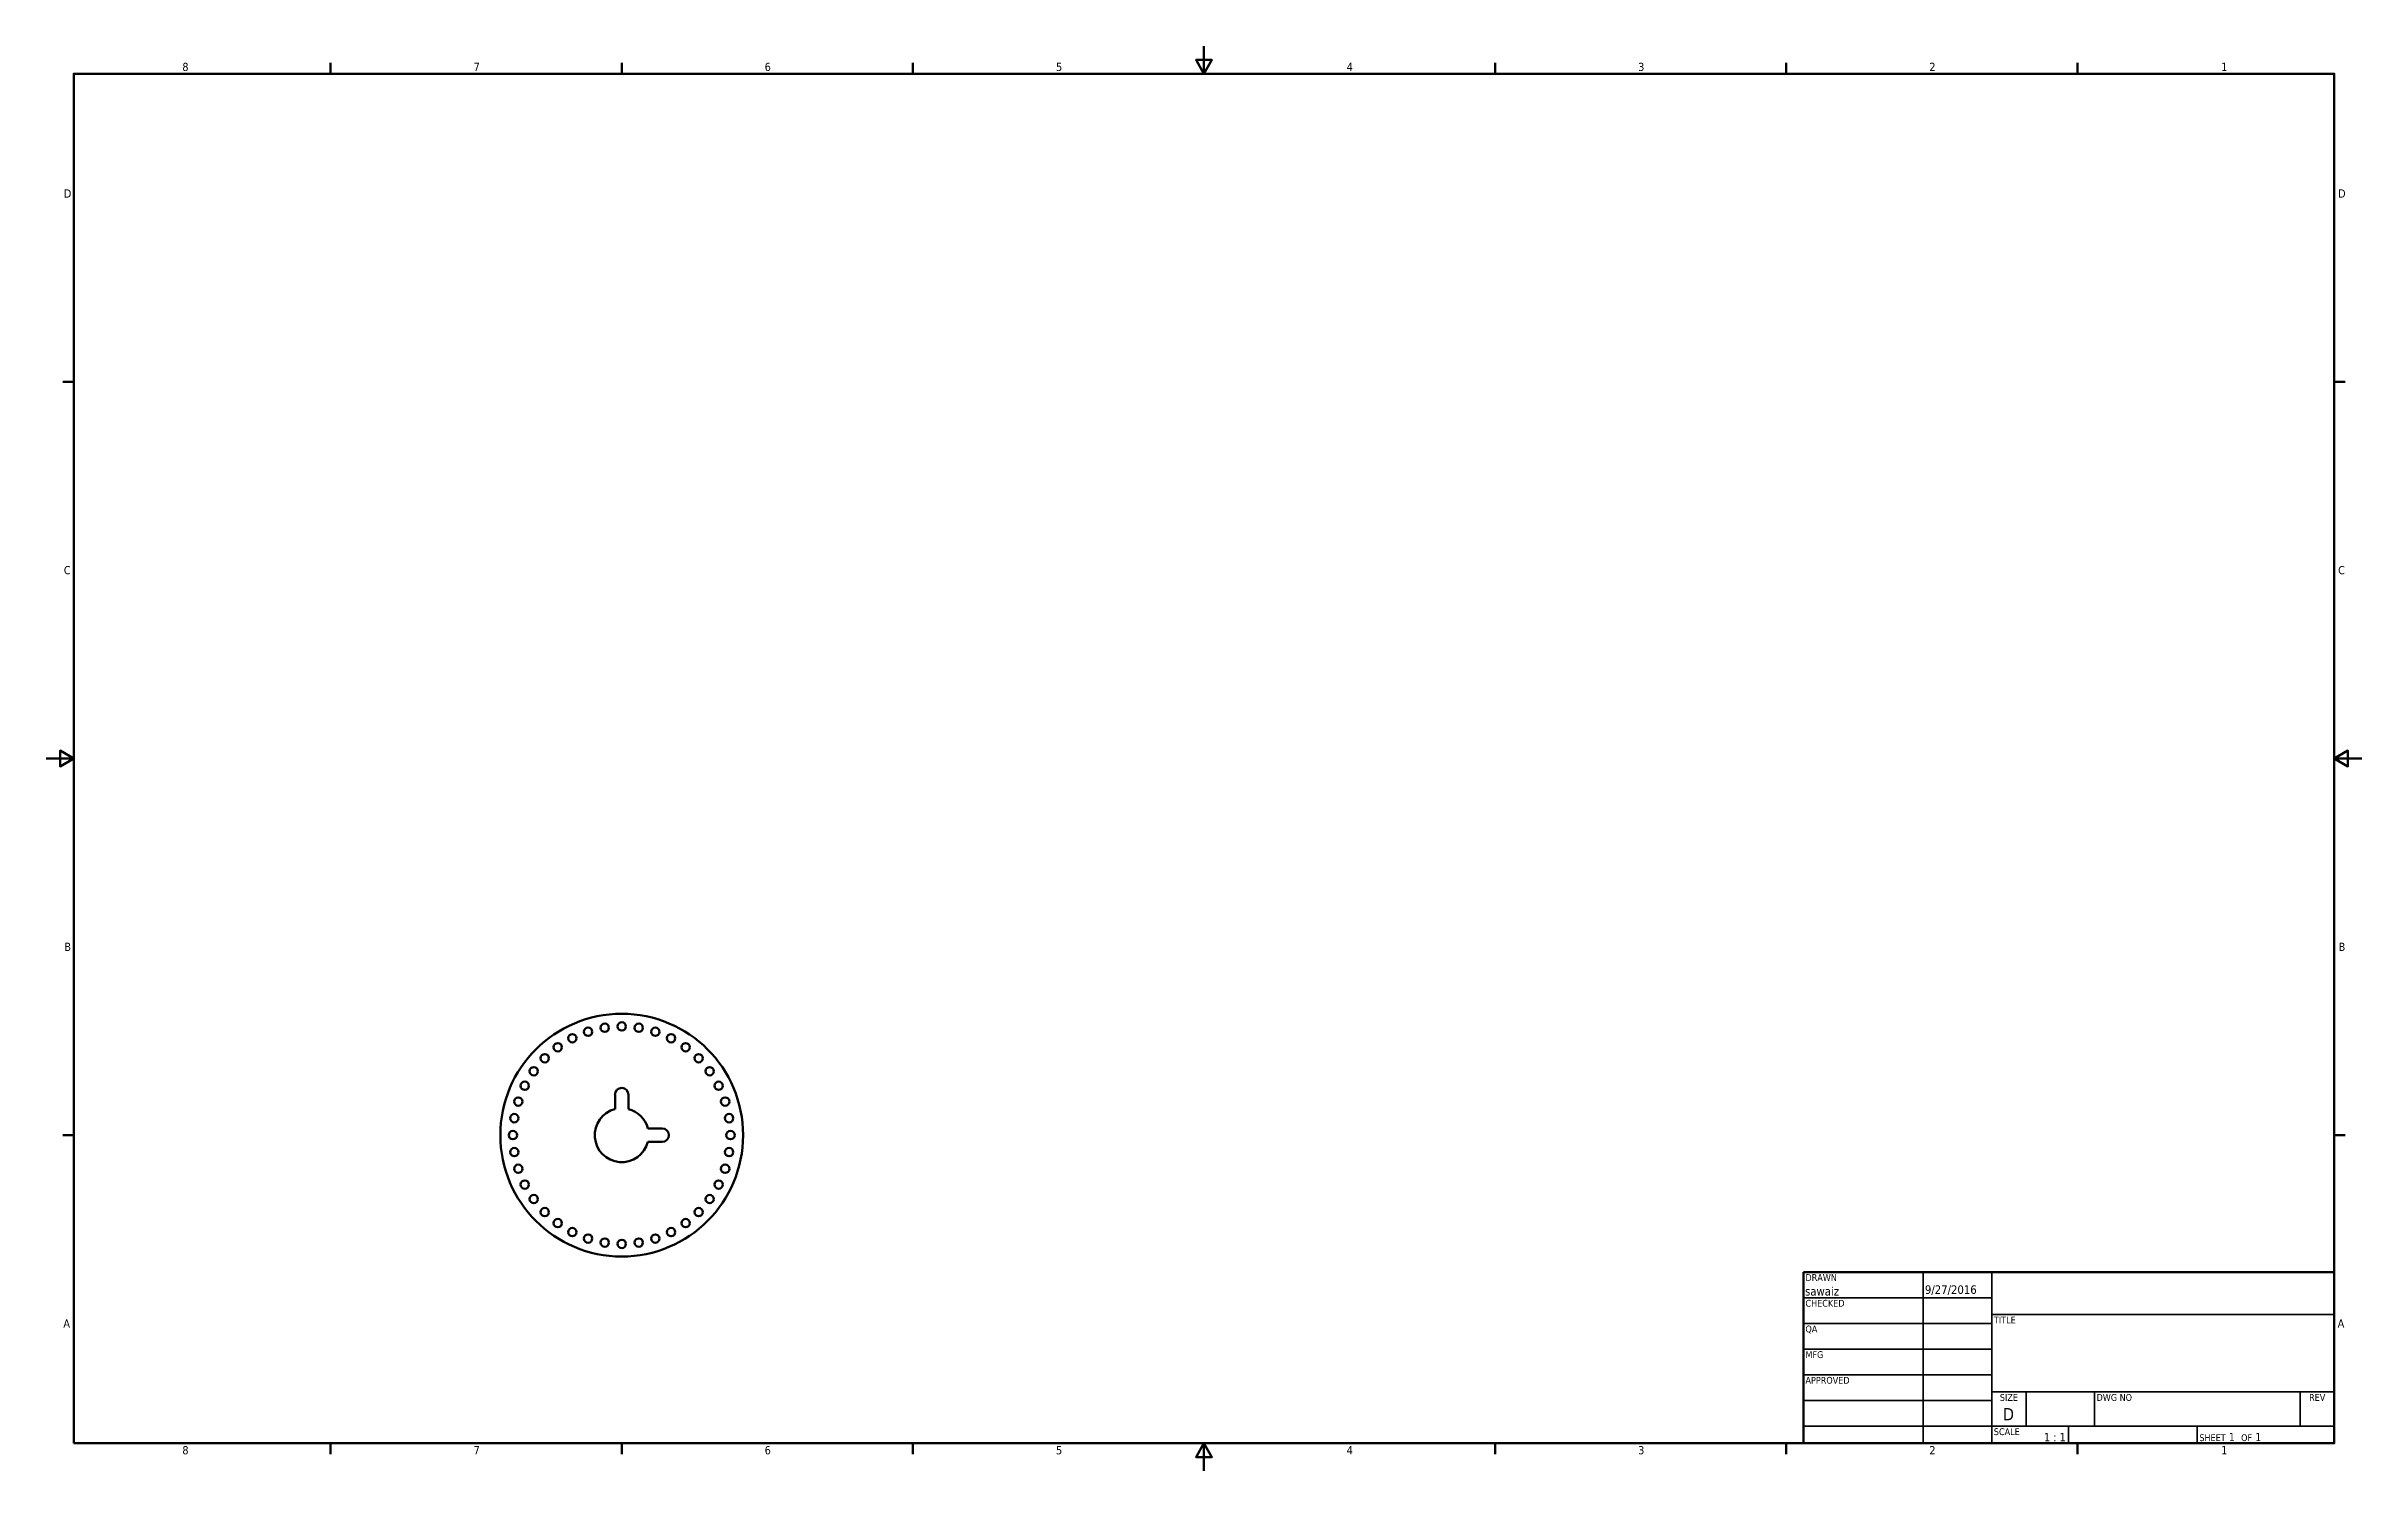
# Model space of a CAD drawing. Header units: inches. Extents: x 0.1 to 33.9, y 0.6 to 21.4.
import ezdxf
from ezdxf.enums import TextEntityAlignment as Align

# ---------------------------------------------------------------- set-up
doc = ezdxf.new("R2010")
doc.units = ezdxf.units.IN
doc.header["$MEASUREMENT"] = 0
for name, color, linetype, lineweight in [('Border (ANSI)', 7, 'Continuous', 70), ('Title (ANSI)', 7, 'Continuous', 50), ('Visible (ANSI)', 7, 'Continuous', 50)]:
    doc.layers.add(name, color=color, linetype=linetype, lineweight=lineweight)
doc.styles.add('Note Text (ANSI)', font='tahoma.ttf')
doc.styles.add('Text Style30', font='tahoma.ttf')
doc.styles.add('Text Style38', font='tahoma.ttf')
doc.styles.add('Text Style39', font='tahoma.ttf')

# ---------------------------------------------------------------- blocks, each defined once
blk = doc.blocks.new('Borders Default Border')
at = {"layer": 'Border (ANSI)'}
for p, q in [((4.25, 21), (4.25, 21.16)), ((8.5, 21), (8.5, 21.16)), ((12.75, 21), (12.75, 21.16)), ((21.25, 21), (21.25, 21.16)), ((25.5, 21), (25.5, 21.16)), ((29.75, 21), (29.75, 21.16)), ((0.5, 16.5), (0.34, 16.5)), ((33.5, 16.5), (33.66, 16.5)), ((0.5, 5.5), (0.34, 5.5)), ((33.5, 5.5), (33.66, 5.5)), ((4.25, 1), (4.25, 0.84)), ((8.5, 1), (8.5, 0.84)), ((12.75, 1), (12.75, 0.84)), ((21.25, 1), (21.25, 0.84)), ((25.5, 1), (25.5, 0.84)), ((29.75, 1), (29.75, 0.84))]:
    blk.add_line(p, q, dxfattribs=at)
at = {"layer": 'Border (ANSI)', "flags": 128}
for points in [[(17, 21.4), (17, 21), (16.885, 21.2), (17.115, 21.2), (17, 21)], [(0.5, 1), (0.5, 21), (33.5, 21), (33.5, 1), (0.5, 1)], [(0.1, 11), (0.5, 11), (0.3, 11.115), (0.3, 10.885), (0.5, 11)], [(33.9, 11), (33.5, 11), (33.7, 11.115), (33.7, 10.885), (33.5, 11)], [(17, 0.6), (17, 1), (16.885, 0.8), (17.115, 0.8), (17, 1)]]:
    blk.add_lwpolyline(points, dxfattribs=at)
at = {"layer": 'Border (ANSI)', "char_height": 0.12, "attachment_point": 7, "line_spacing_factor": 0.25, "style": 'Note Text (ANSI)'}
for s, insert in [('8', (2.086, 21.037)), ('7', (6.338, 21.04)), ('6', (10.587, 21.037)), ('5', (14.84, 21.037)), ('4', (19.083, 21.04)), ('3', (23.338, 21.037)), ('2', (27.589, 21.04)), ('1', (31.848, 21.04)), ('D', (0.356, 19.19)), ('D', (33.556, 19.19)), ('C', (0.356, 13.688)), ('C', (33.556, 13.688)), ('B', (0.363, 8.19)), ('B', (33.563, 8.19)), ('A', (0.349, 2.69)), ('A', (33.549, 2.69)), ('8', (2.086, 0.837)), ('7', (6.338, 0.84)), ('6', (10.587, 0.837)), ('5', (14.84, 0.837)), ('4', (19.083, 0.84)), ('3', (23.338, 0.837)), ('2', (27.589, 0.84)), ('1', (31.848, 0.84))]:
    blk.add_mtext(s, dxfattribs=dict(at, insert=insert))
blk = doc.blocks.new('Title Blocks ANSI - Large')
at = {"layer": 'Title (ANSI)'}
for p, q in [((5, 7.45), (5, 4.95)), ((12.75, 7.45), (5, 7.45)), ((12.75, 4.95), (12.75, 7.45)), ((5, 4.95), (12.75, 4.95))]:
    blk.add_line(p, q, dxfattribs=at)
at = {"layer": 'Title (ANSI)', "lineweight": 35}
for p, q in [((6.75, 4.95), (6.75, 7.45)), ((7.75, 4.95), (7.75, 7.45)), ((5, 7.075), (7.75, 7.075)), ((7.75, 6.83), (12.75, 6.83)), ((5, 6.7), (7.75, 6.7)), ((5, 6.325), (7.75, 6.325)), ((5, 5.95), (7.75, 5.95)), ((5, 5.575), (7.75, 5.575)), ((12.75, 5.7), (7.75, 5.7)), ((8.25, 5.2), (8.25, 5.7)), ((9.25, 5.2), (9.25, 5.7)), ((12.25, 5.2), (12.25, 5.7)), ((7.75, 5.2), (5, 5.2)), ((12.75, 5.2), (7.75, 5.2)), ((8.87, 5.2), (8.87, 4.95)), ((10.75, 5.2), (10.75, 4.95))]:
    blk.add_line(p, q, dxfattribs=at)
at = {"layer": 'Title (ANSI)', "style": 'Text Style38'}
for s, p in [('DRAWN', (5.03, 7.42)), ('CHECKED', (5.03, 7.045)), ('TITLE', (7.78, 6.8)), ('QA', (5.03, 6.67)), ('MFG', (5.03, 6.295)), ('APPROVED', (5.03, 5.92)), ('DWG NO', (9.28, 5.67)), ('SCALE', (7.78, 5.17))]:
    blk.add_text(s, height=0.1, dxfattribs=at).set_placement(p, align=Align.TOP_LEFT)
for s, p in [('SIZE', (8, 5.67)), ('REV', (12.5, 5.67))]:
    blk.add_text(s, height=0.1, dxfattribs=at).set_placement(p, align=Align.TOP_CENTER)
at = {"layer": 'Title (ANSI)', "insert": (10.78, 4.98), "char_height": 0.12, "attachment_point": 7, "style": 'Note Text (ANSI)'}
blk.add_mtext('\\fTahoma|b0|i0;\\H0.1000;SHEET\\fTahoma|b0|i0;\\H0.1200; 1  \\fTahoma|b0|i0;\\H0.1000;OF\\fTahoma|b0|i0;\\H0.1200; 1 ', dxfattribs=at)
at = {"layer": 'Title (ANSI)'}
for tag, p, height, style in [('AUTHOR_001', (5.024, 7.108), 0.125, 'Text Style39'), ('CREATION_DATE_001', (6.774, 7.132), 0.125, 'Text Style39'), ('Sheet_Size_001', (7.911, 5.285), 0.18, 'Text Style30'), ('Initial_View_Scale_001', (8.512, 4.98), 0.12, 'Note Text (ANSI)')]:
    blk.add_attdef(tag, p, '', height=height, dxfattribs=dict(at, style=style))
at = {"layer": 'Title (ANSI)', "style": 'Text Style39'}
for tag, p in [('COMPANY', (10.25, 7.14)), ('REVISION_NUMBER', (12.5, 5.375))]:
    blk.add_attdef(tag, text='', height=0.125, dxfattribs=at).set_placement(p, align=Align.MIDDLE_CENTER)
at = {"layer": 'Title (ANSI)'}
for tag, height, style, p in [('CHECKED_BY', 0.125, 'Text Style39', (5.03, 6.73)), ('CHECKED_DATE', 0.125, 'Text Style39', (6.78, 6.73)), ('MFG_APPROVED_BY', 0.125, 'Text Style39', (5.03, 5.98)), ('MFG_APPROVED_DATE', 0.125, 'Text Style39', (6.78, 5.98)), ('ENG_APPROVED_BY', 0.125, 'Text Style39', (5.03, 5.605)), ('ENG_APPROVAL_DATE', 0.125, 'Text Style39', (6.78, 5.605)), ('PART_NUMBER', 0.18, 'Text Style30', (9.28, 5.23))]:
    blk.add_attdef(tag, text='', height=height, dxfattribs=dict(at, style=style)).set_placement(p, align=Align.BOTTOM_LEFT)
at = {"layer": 'Title (ANSI)', "style": 'Text Style30'}
blk.add_attdef('TITLE', text='', height=0.18, dxfattribs=at).set_placement((7.78, 6.223), align=Align.MIDDLE_LEFT)

msp = doc.modelspace()

# ---------------------------------------------------------------- linework, layer by layer
at = {"layer": 'Visible (ANSI)'}
for p, q in [((8.402, 5.881), (8.402, 6.091)), ((8.598, 6.091), (8.598, 5.881)), ((8.881, 5.598), (9.091, 5.598)), ((9.091, 5.402), (8.881, 5.402))]:
    msp.add_line(p, q, dxfattribs=at)
for centre, radius in [((8.5, 5.5), 1.772), ((8.252, 7.068), 0.061), ((8.5, 7.088), 0.061), ((8.748, 7.068), 0.061), ((7.567, 6.784), 0.061), ((7.779, 6.915), 0.061), ((8.009, 7.01), 0.061), ((8.991, 7.01), 0.061), ((9.221, 6.915), 0.061), ((9.433, 6.784), 0.061), ((7.216, 6.433), 0.061), ((7.377, 6.623), 0.061), ((9.623, 6.623), 0.061), ((9.784, 6.433), 0.061), ((7.085, 6.221), 0.061), ((9.915, 6.221), 0.061), ((6.932, 5.748), 0.061), ((6.99, 5.991), 0.061), ((10.01, 5.991), 0.061), ((10.068, 5.748), 0.061), ((6.912, 5.5), 0.061), ((10.088, 5.5), 0.061), ((6.932, 5.252), 0.061), ((6.99, 5.009), 0.061), ((10.01, 5.009), 0.061), ((10.068, 5.252), 0.061), ((7.085, 4.779), 0.061), ((9.915, 4.779), 0.061), ((7.216, 4.567), 0.061), ((7.377, 4.377), 0.061), ((9.623, 4.377), 0.061), ((9.784, 4.567), 0.061), ((7.567, 4.216), 0.061), ((7.779, 4.085), 0.061), ((9.221, 4.085), 0.061), ((9.433, 4.216), 0.061), ((8.009, 3.99), 0.061), ((8.252, 3.932), 0.061), ((8.5, 3.912), 0.061), ((8.748, 3.932), 0.061), ((8.991, 3.99), 0.061)]:
    msp.add_circle(centre, radius, dxfattribs=at)
for centre, radius, start, end in [((8.5, 6.091), 0.0984, 0, 180), ((8.5, 5.5), 0.394, 104.4775, 345.5225), ((8.5, 5.5), 0.394, 14.4775, 75.5225), ((9.091, 5.5), 0.0984, 270, 90)]:
    msp.add_arc(centre, radius, start, end, dxfattribs=at)

# ---------------------------------------------------------------- block references
msp.add_blockref('Borders Default Border', (0, 0))
msp.add_blockref('Title Blocks ANSI - Large', (20.75, -3.95)).add_auto_attribs({'AUTHOR_001': 'sawaiz', 'CREATION_DATE_001': '9/27/2016', 'Sheet_Size_001': 'D', 'Initial_View_Scale_001': '1 : 1'})

doc.saveas('drawing.dxf')
